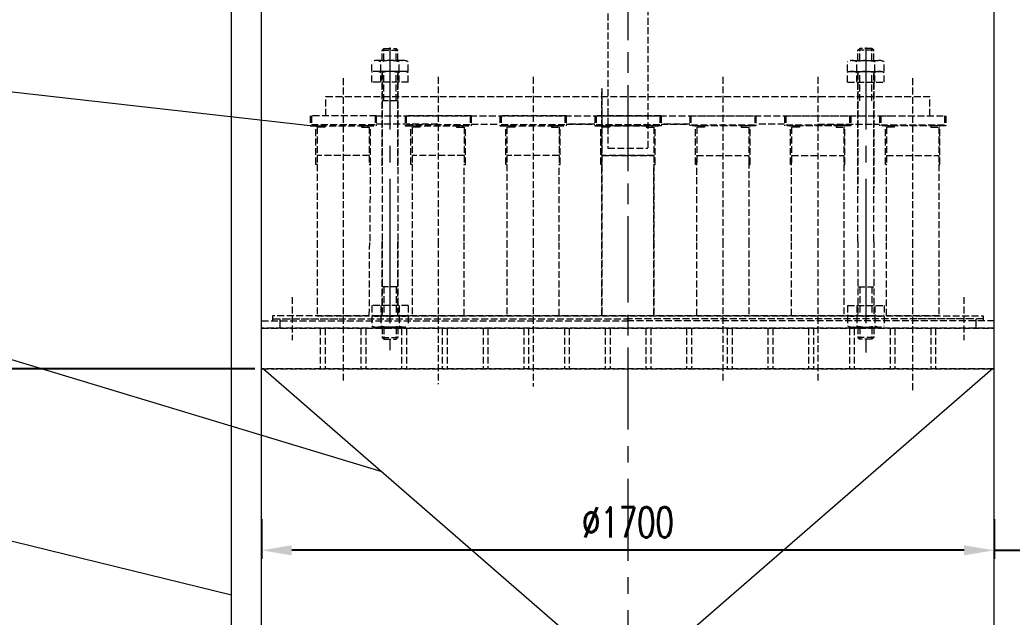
# Model space of a CAD drawing. Header units: millimetres. Extents: x -20190 to -19596, y -22267 to -21426.
# Drawn here: x -20089.5 to -19974.4, y -21784.4 to -21715.1 of the extents above; entities that cross this region are included whole.
import ezdxf

# ---------------------------------------------------------------- set-up
doc = ezdxf.new("R2010")
doc.units = ezdxf.units.MM
doc.linetypes.add('ACAD_ISO02W100', pattern=[11, 8, -3])
doc.linetypes.add('CENTER', pattern=[50.8, 31.75, -6.35, 6.35, -6.35])
doc.layers.get('0').update_dxf_attribs({"color": 3, "lineweight": 50})
for name, color, linetype, lineweight in [('1粗实线', 2, 'Continuous', 50), ('2', 7, 'Continuous', 20), ('3虚线', 4, 'ACAD_ISO02W100', 20), ('4中心线', 1, 'CENTER', 15)]:
    doc.layers.add(name, color=color, linetype=linetype, lineweight=lineweight)
doc.layers.add('3基线', color=1, linetype='CENTER')
doc.layers.add('THN', color=3, linetype='Continuous')
doc.styles.add('SPM', font='romans.shx', dxfattribs={"width": 0.71, "height": 3.5, "bigfont": 'gbcbig.shx'})
doc.dimstyles.new('SPM-20', dxfattribs={"dimtxt": 3.5, "dimasz": 3.5, "dimexe": 1, "dimexo": 1, "dimgap": 1.5, "dimtad": 1, "dimlfac": 20, "dimdsep": 46, "dimtxsty": 'SPM', "dimcen": 3.5, "dimclrd": 3, "dimclre": 3, "dimclrt": 3, "dimadec": 0, "dimazin": 0, "dimtfac": 1, "dimtmove": 0, "dimatfit": 3, "dimfxl": 1.25, "dimarcsym": 1})

# ---------------------------------------------------------------- blocks, each defined once
blk = doc.blocks.new('*D80')
at = {"layer": '2', "color": 7, "lineweight": -2}
for p, q in [((-20062.29, -21755.62), (-20104.61, -21755.62)), ((-20103.61, -21825.11), (-20103.61, -21759.12)), ((-20062.29, -21828.61), (-20104.61, -21828.61))]:
    blk.add_line(p, q, dxfattribs=at)
at = {"layer": '2', "color": 7}
for points in [[(-20104.2, -21759.12), (-20103.03, -21759.12), (-20103.61, -21755.62)], [(-20104.2, -21825.11), (-20103.03, -21825.11), (-20103.61, -21828.61)]]:
    blk.add_solid(points, dxfattribs=at)
at = {"layer": 'Defpoints', "color": 0}
for p in [(-20103.61, -21755.62), (-20061.29, -21755.62), (-20061.29, -21828.61)]:
    blk.add_point(p, dxfattribs=at)
at = {"layer": '2', "color": 7, "lineweight": 13, "insert": (-20106.86, -21792.12), "char_height": 3.5, "attachment_point": 5, "rotation": 90, "style": 'SPM'}
blk.add_mtext('6090', dxfattribs=at)
blk = doc.blocks.new('*D117')
at = {"layer": '2', "color": 7, "lineweight": -2}
for p, q in [((-20065.99, -21590.62), (-20113.6, -21590.62)), ((-20112.6, -21594.12), (-20112.6, -21947.12)), ((-20065.99, -21950.62), (-20113.6, -21950.62))]:
    blk.add_line(p, q, dxfattribs=at)
at = {"layer": '2', "color": 7}
for points in [[(-20113.18, -21594.12), (-20112.02, -21594.12), (-20112.6, -21590.62)], [(-20113.18, -21947.12), (-20112.02, -21947.12), (-20112.6, -21950.62)]]:
    blk.add_solid(points, dxfattribs=at)
at = {"layer": 'Defpoints', "color": 0}
for p in [(-20064.99, -21590.62), (-20112.6, -21950.62), (-20064.99, -21950.62)]:
    blk.add_point(p, dxfattribs=at)
at = {"layer": '2', "color": 7, "lineweight": 13, "insert": (-20115.85, -21779.7), "char_height": 3.5, "attachment_point": 5, "rotation": 90, "style": 'SPM'}
blk.add_mtext('11200', dxfattribs=at)
blk = doc.blocks.new('*D118')
at = {"layer": '2', "color": 7, "lineweight": -2}
for p, q in [((-20061.49, -21773.05), (-20061.49, -21777.68)), ((-19976.49, -21773.05), (-19976.49, -21777.68)), ((-19979.99, -21776.68), (-20057.99, -21776.68))]:
    blk.add_line(p, q, dxfattribs=at)
at = {"layer": '2', "color": 7}
for points in [[(-20057.99, -21776.1), (-20057.99, -21777.27), (-20061.49, -21776.68)], [(-19979.99, -21776.1), (-19979.99, -21777.27), (-19976.49, -21776.68)]]:
    blk.add_solid(points, dxfattribs=at)
at = {"layer": 'Defpoints', "color": 0}
for p in [(-20061.49, -21772.05), (-19976.49, -21772.05), (-20061.49, -21776.68)]:
    blk.add_point(p, dxfattribs=at)
at = {"layer": '2', "color": 7, "lineweight": 13, "insert": (-20018.99, -21773.43), "char_height": 3.5, "attachment_point": 5, "style": 'SPM'}
blk.add_mtext('%%c1700', dxfattribs=at)
blk = doc.blocks.new('*D82')
at = {"layer": '2', "color": 7, "lineweight": -2}
for p, q in [((-19976.49, -21775.55), (-19976.49, -21777.68)), ((-19979.99, -21776.68), (-19983.49, -21776.68)), ((-19976.49, -21776.68), (-19972.99, -21776.68)), ((-19969.49, -21776.68), (-19958.97, -21776.68))]:
    blk.add_line(p, q, dxfattribs=at)
at = {"layer": '2', "color": 7}
for points in [[(-19979.99, -21776.1), (-19979.99, -21777.27), (-19976.49, -21776.68)], [(-19969.49, -21776.1), (-19969.49, -21777.27), (-19972.99, -21776.68)]]:
    blk.add_solid(points, dxfattribs=at)
at = {"layer": 'Defpoints', "color": 0}
for p in [(-19976.49, -21774.55), (-19972.99, -21776.68), (-19972.99, -21776.68)]:
    blk.add_point(p, dxfattribs=at)
at = {"layer": '2', "color": 7, "lineweight": 13, "insert": (-19962.48, -21773.43), "char_height": 3.5, "attachment_point": 5, "style": 'SPM'}
blk.add_mtext('70', dxfattribs=at)
blk = doc.blocks.new('*D84')
at = {"layer": '2', "color": 7, "lineweight": -2}
for p, q in [((-20035.24, -21545.56), (-20123.32, -21545.56)), ((-20122.32, -21549.06), (-20122.32, -22022.12)), ((-20072.49, -22025.62), (-20123.32, -22025.62))]:
    blk.add_line(p, q, dxfattribs=at)
at = {"layer": '2', "color": 7}
for points in [[(-20122.9, -21549.06), (-20121.73, -21549.06), (-20122.32, -21545.56)], [(-20122.9, -22022.12), (-20121.73, -22022.12), (-20122.32, -22025.62)]]:
    blk.add_solid(points, dxfattribs=at)
at = {"layer": 'Defpoints', "color": 0}
for p in [(-20034.24, -21545.56), (-20122.32, -22025.62), (-20071.49, -22025.62)]:
    blk.add_point(p, dxfattribs=at)
at = {"layer": '2', "color": 7, "lineweight": 13, "insert": (-20125.57, -21780.93), "char_height": 3.5, "attachment_point": 5, "rotation": 90, "style": 'SPM'}
blk.add_mtext('~13600', dxfattribs=at)

msp = doc.modelspace()

# ---------------------------------------------------------------- linework, layer by layer
at = {"color": 7, "lineweight": 13}
for p, q in [((-20021.11913, -21727.40851), (-20021.11913, -21727.54613)), ((-20021.11913, -21727.40851), (-20021.11913, -21727.54613)), ((-20048.99354, -21731.88113), (-20048.85592, -21731.88113)), ((-19977.76437, -21749.45547), (-19977.76437, -21749.79547)), ((-19977.76437, -21749.79547), (-19977.76437, -21750.05047)), ((-19977.76437, -21749.79547), (-19977.76437, -21750.05047))]:
    msp.add_line(p, q, dxfattribs=at)
at = {"layer": '1粗实线', "color": 7, "lineweight": 13}
for p, q in [((-19976.48937, -21803.62268), (-19976.48937, -21677.22268)), ((-20064.98937, -21803.62268), (-20064.98937, -21709.56021)), ((-20061.48937, -21803.62268), (-20061.48937, -21709.56021))]:
    msp.add_line(p, q, dxfattribs=at)
at = {"layer": '2', "color": 7, "lineweight": 13}
for p, q in [((-20137.40298, -21718.18592), (-20054.14762, -21727.54613)), ((-20047.51128, -21767.58845), (-20137.40298, -21740.32645)), ((-20061.28937, -21755.62268), (-19977.08937, -21828.74731)), ((-19976.68937, -21755.62268), (-20060.88937, -21828.74731)), ((-20137.40298, -21764.07419), (-20064.98937, -21781.86715))]:
    msp.add_line(p, q, dxfattribs=at)
at = {"layer": '3基线', "color": 7, "lineweight": 13, "ltscale": 0.3}
for p, q in [((-20018.98935, -21692.67645), (-20018.98935, -21755.62268)), ((-20046.59442, -21718.30766), (-20046.59442, -21740.77552)), ((-19991.38428, -21718.30766), (-19991.38428, -21740.77552)), ((-20046.59442, -21740.77552), (-20046.59442, -21753.42951)), ((-19991.38428, -21740.77552), (-19991.38428, -21753.72256))]:
    msp.add_line(p, q, dxfattribs=at)
at = {"layer": '3虚线', "color": 7, "lineweight": 13, "ltscale": 0.1}
for p, q in [((-20016.66492, -21704.95533), (-20016.66492, -21729.99762)), ((-20021.31378, -21708.85864), (-20021.31378, -21729.99762)), ((-20047.51055, -21718.62511), (-20047.29354, -21718.4081)), ((-20047.51055, -21718.62511), (-20045.67829, -21718.62511)), ((-20047.51055, -21719.81928), (-20047.51055, -21718.62511)), ((-20047.29354, -21718.4081), (-20045.8953, -21718.4081)), ((-20047.29354, -21719.81928), (-20047.29354, -21718.4081)), ((-20045.67829, -21718.62511), (-20045.8953, -21718.4081)), ((-20045.8953, -21719.81928), (-20045.8953, -21718.4081)), ((-20045.67829, -21719.81928), (-20045.67829, -21718.62511)), ((-19992.30041, -21718.62511), (-19992.0834, -21718.4081)), ((-19990.46815, -21718.62511), (-19992.30041, -21718.62511)), ((-19992.30041, -21719.81928), (-19992.30041, -21718.62511)), ((-19990.68515, -21718.4081), (-19992.0834, -21718.4081)), ((-19992.0834, -21719.81928), (-19992.0834, -21718.4081)), ((-19990.46815, -21718.62511), (-19990.68515, -21718.4081)), ((-19990.68515, -21719.81928), (-19990.68515, -21718.4081)), ((-19990.46815, -21719.81928), (-19990.46815, -21718.62511)), ((-20048.71013, -21721.07896), (-20048.71013, -21719.97596)), ((-20045.00764, -21719.81928), (-20048.1812, -21719.81928)), ((-20047.65228, -21721.07896), (-20047.65228, -21719.97596)), ((-20045.53657, -21721.07896), (-20045.53657, -21719.97596)), ((-20044.47871, -21721.07896), (-20044.47871, -21719.97596)), ((-19993.49999, -21721.07896), (-19993.49999, -21719.97596)), ((-19992.97106, -21719.81928), (-19989.79749, -21719.81928)), ((-19992.44213, -21721.07896), (-19992.44213, -21719.97596)), ((-19990.32642, -21721.07896), (-19990.32642, -21719.97596)), ((-19989.26857, -21721.07896), (-19989.26857, -21719.97596)), ((-20044.47871, -21721.07896), (-20048.71013, -21721.07896)), ((-20048.71013, -21722.33864), (-20048.71013, -21721.23563)), ((-20045.00764, -21721.07896), (-20048.1812, -21721.07896)), ((-20047.65228, -21722.33864), (-20047.65228, -21721.23563)), ((-20047.51055, -21732.03553), (-20047.51055, -21721.07896)), ((-20047.51055, -21721.19347), (-20047.51055, -21740.77552)), ((-20047.29354, -21724.51444), (-20047.29354, -21721.07896)), ((-20045.8953, -21724.51444), (-20045.8953, -21721.07896)), ((-20045.67829, -21732.03553), (-20045.67829, -21721.07896)), ((-20045.67829, -21721.19347), (-20045.67829, -21740.77552)), ((-20045.53657, -21722.33864), (-20045.53657, -21721.23563)), ((-20044.47871, -21722.33864), (-20044.47871, -21721.23563)), ((-19993.49999, -21721.07896), (-19989.26857, -21721.07896)), ((-19993.49999, -21722.33864), (-19993.49999, -21721.23563)), ((-19992.97106, -21721.07896), (-19989.79749, -21721.07896)), ((-19992.44213, -21722.33864), (-19992.44213, -21721.23563)), ((-19992.30041, -21732.03553), (-19992.30041, -21721.07896)), ((-19992.30041, -21721.19347), (-19992.30041, -21734.60389)), ((-19992.0834, -21724.51444), (-19992.0834, -21721.07896)), ((-19990.68515, -21724.51444), (-19990.68515, -21721.07896)), ((-19990.46815, -21732.03553), (-19990.46815, -21721.07896)), ((-19990.46815, -21721.19347), (-19990.46815, -21734.60389)), ((-19990.32642, -21722.33864), (-19990.32642, -21721.23563)), ((-19989.26857, -21722.33864), (-19989.26857, -21721.23563)), ((-20052.01784, -21721.8636), (-20052.01784, -21740.77552)), ((-20044.47871, -21722.33864), (-20048.71013, -21722.33864)), ((-20041.00834, -21721.72446), (-20041.00834, -21740.77552)), ((-20029.99885, -21721.72446), (-20029.99885, -21740.77552)), ((-20007.97985, -21721.72446), (-20007.97985, -21740.77552)), ((-19996.97036, -21721.72446), (-19996.97036, -21740.77552)), ((-19993.49999, -21722.33864), (-19989.26857, -21722.33864)), ((-19985.96086, -21721.8636), (-19985.96086, -21740.77552)), ((-20022.01365, -21723.05755), (-20022.01365, -21731.95195)), ((-20022.01365, -21723.05755), (-20022.01365, -21731.95195)), ((-20022.01365, -21731.95195), (-20022.01365, -21723.05755)), ((-20022.01365, -21731.95195), (-20022.01365, -21723.05755)), ((-20054.02344, -21726.23875), (-20054.02344, -21724.0089)), ((-20054.02344, -21724.0089), (-19983.95526, -21724.0089)), ((-20045.67829, -21724.51444), (-20047.51055, -21724.51444)), ((-19983.95526, -21726.23875), (-19983.95526, -21724.0089)), ((-20048.17962, -21726.23875), (-20055.85606, -21726.23875)), ((-20055.85606, -21726.23875), (-20055.85606, -21727.40851)), ((-20055.71844, -21726.23875), (-20055.71844, -21727.27089)), ((-20048.31724, -21726.23875), (-20048.31724, -21727.27089)), ((-20048.31724, -21726.23875), (-19988.09064, -21726.23875)), ((-20048.17962, -21726.23875), (-20048.17962, -21727.40851)), ((-20037.17012, -21726.23875), (-20044.84656, -21726.23875)), ((-20044.84656, -21726.23875), (-20044.84656, -21727.40851)), ((-20044.70894, -21726.23875), (-20044.70894, -21727.27089)), ((-20037.30774, -21726.23875), (-20037.30774, -21727.27089)), ((-20037.17012, -21726.23875), (-20037.17012, -21727.40851)), ((-20026.16063, -21726.23875), (-20033.83706, -21726.23875)), ((-20033.83706, -21726.23875), (-20033.83706, -21727.40851)), ((-20033.69945, -21726.23875), (-20033.69945, -21727.27089)), ((-20026.29825, -21726.23875), (-20026.29825, -21727.27089)), ((-20026.16063, -21726.23875), (-20026.16063, -21727.40851)), ((-20015.15113, -21726.23875), (-20022.82757, -21726.23875)), ((-20022.82757, -21726.23875), (-20022.82757, -21727.40851)), ((-20022.82757, -21726.23875), (-20015.15113, -21726.23875)), ((-20022.82757, -21726.23875), (-20022.82757, -21727.40851)), ((-20022.68995, -21726.23875), (-20022.68995, -21727.27089)), ((-20022.68995, -21726.23875), (-20022.68995, -21727.27089)), ((-20015.28875, -21726.23875), (-20015.28875, -21727.27089)), ((-20015.28875, -21726.23875), (-20015.28875, -21727.27089)), ((-20015.15113, -21726.23875), (-20015.15113, -21727.40851)), ((-20015.15113, -21726.23875), (-20015.15113, -21727.40851)), ((-20011.81807, -21726.23875), (-20004.14163, -21726.23875)), ((-20011.81807, -21726.23875), (-20011.81807, -21727.40851)), ((-20011.68045, -21726.23875), (-20011.68045, -21727.27089)), ((-20004.27925, -21726.23875), (-20004.27925, -21727.27089)), ((-20004.14163, -21726.23875), (-20004.14163, -21727.40851)), ((-20000.80857, -21726.23875), (-19993.13214, -21726.23875)), ((-20000.80857, -21726.23875), (-20000.80857, -21727.40851)), ((-20000.67096, -21726.23875), (-20000.67096, -21727.27089)), ((-19993.26976, -21726.23875), (-19993.26976, -21727.27089)), ((-19993.13214, -21726.23875), (-19993.13214, -21727.40851)), ((-19989.79908, -21726.23875), (-19982.12264, -21726.23875)), ((-19989.79908, -21726.23875), (-19989.79908, -21727.40851)), ((-19989.66146, -21726.23875), (-19989.66146, -21727.27089)), ((-19982.26026, -21726.23875), (-19982.26026, -21727.27089)), ((-19982.12264, -21726.23875), (-19982.12264, -21727.40851)), ((-20055.85606, -21727.40851), (-20048.17962, -21727.40851)), ((-20048.31724, -21727.27089), (-20055.71844, -21727.27089)), ((-20055.17976, -21731.88113), (-20055.17976, -21727.40851)), ((-20055.17976, -21727.40851), (-20054.14762, -21727.40851)), ((-20054.14762, -21727.54613), (-20055.04214, -21727.54613)), ((-20055.04214, -21727.54613), (-20055.04214, -21731.88113)), ((-20054.14762, -21727.40851), (-20054.14762, -21727.54613)), ((-20048.85592, -21727.40851), (-20049.88806, -21727.40851)), ((-20049.88806, -21727.40851), (-20049.88806, -21727.54613)), ((-20049.88806, -21727.54613), (-20048.99354, -21727.54613)), ((-20048.99354, -21727.54613), (-20048.99354, -21731.88113)), ((-20048.85592, -21731.88113), (-20048.85592, -21727.40851)), ((-20041.00834, -21727.20208), (-20048.17962, -21727.20208)), ((-20044.84656, -21727.40851), (-20037.17012, -21727.40851)), ((-20037.30774, -21727.27089), (-20044.70894, -21727.27089)), ((-20044.17026, -21731.88113), (-20044.17026, -21727.40851)), ((-20044.17026, -21727.40851), (-20043.13812, -21727.40851)), ((-20043.13812, -21727.54613), (-20044.03264, -21727.54613)), ((-20044.03264, -21727.54613), (-20044.03264, -21731.88113)), ((-20043.13812, -21727.40851), (-20043.13812, -21727.54613)), ((-20037.84642, -21727.40851), (-20038.87856, -21727.40851)), ((-20038.87856, -21727.40851), (-20038.87856, -21727.54613)), ((-20038.87856, -21727.54613), (-20037.98404, -21727.54613)), ((-20037.98404, -21727.54613), (-20037.98404, -21731.88113)), ((-20037.84642, -21731.88113), (-20037.84642, -21727.40851)), ((-20037.17012, -21727.20208), (-20033.83705, -21727.20208)), ((-20033.83706, -21727.40851), (-20026.16063, -21727.40851)), ((-20026.29825, -21727.27089), (-20033.69945, -21727.27089)), ((-20033.16076, -21731.88113), (-20033.16076, -21727.40851)), ((-20033.16076, -21727.40851), (-20032.12862, -21727.40851)), ((-20032.12862, -21727.54613), (-20033.02315, -21727.54613)), ((-20033.02315, -21727.54613), (-20033.02315, -21731.88113)), ((-20032.12862, -21727.40851), (-20032.12862, -21727.54613)), ((-20026.83693, -21727.40851), (-20027.86907, -21727.40851)), ((-20027.86907, -21727.40851), (-20027.86907, -21727.54613)), ((-20027.86907, -21727.54613), (-20026.97454, -21727.54613)), ((-20026.97454, -21727.54613), (-20026.97454, -21731.88113)), ((-20026.83693, -21731.88113), (-20026.83693, -21727.40851)), ((-20022.82757, -21727.20208), (-20026.16064, -21727.20208)), ((-20026.16063, -21727.20208), (-20022.82756, -21727.20208)), ((-20022.82757, -21727.40851), (-20015.15113, -21727.40851)), ((-20015.15113, -21727.40851), (-20022.82757, -21727.40851)), ((-20015.28875, -21727.27089), (-20022.68995, -21727.27089)), ((-20022.68995, -21727.27089), (-20015.28875, -21727.27089)), ((-20022.15127, -21731.88113), (-20022.15127, -21727.40851)), ((-20022.15127, -21727.40851), (-20021.11913, -21727.40851)), ((-20022.15127, -21731.88113), (-20022.15127, -21727.40851)), ((-20022.15127, -21727.40851), (-20021.11913, -21727.40851)), ((-20021.11913, -21727.54613), (-20022.01365, -21727.54613)), ((-20022.01365, -21727.54613), (-20022.01365, -21731.88113)), ((-20021.11913, -21727.54613), (-20022.01365, -21727.54613)), ((-20022.01365, -21727.54613), (-20022.01365, -21731.88113)), ((-20015.82743, -21727.40851), (-20016.85957, -21727.40851)), ((-20016.85957, -21727.40851), (-20016.85957, -21727.54613)), ((-20015.82743, -21727.40851), (-20016.85957, -21727.40851)), ((-20016.85957, -21727.40851), (-20016.85957, -21727.54613)), ((-20016.85957, -21727.54613), (-20015.96505, -21727.54613)), ((-20016.85957, -21727.54613), (-20015.96505, -21727.54613)), ((-20015.96505, -21727.54613), (-20015.96505, -21731.88113)), ((-20015.96505, -21727.54613), (-20015.96505, -21731.88113)), ((-20015.82743, -21731.88113), (-20015.82743, -21727.40851)), ((-20015.82743, -21731.88113), (-20015.82743, -21727.40851)), ((-20011.81807, -21727.20208), (-20015.15114, -21727.20208)), ((-20015.15113, -21727.20208), (-20011.81806, -21727.20208)), ((-20004.14163, -21727.40851), (-20011.81807, -21727.40851)), ((-20011.68045, -21727.27089), (-20004.27925, -21727.27089)), ((-20011.14177, -21731.88113), (-20011.14177, -21727.40851)), ((-20011.14177, -21727.40851), (-20010.10963, -21727.40851)), ((-20010.10963, -21727.54613), (-20011.00415, -21727.54613)), ((-20011.00415, -21727.54613), (-20011.00415, -21731.88113)), ((-20010.10963, -21727.40851), (-20010.10963, -21727.54613)), ((-20004.81793, -21727.40851), (-20005.85007, -21727.40851)), ((-20005.85007, -21727.40851), (-20005.85007, -21727.54613)), ((-20005.85007, -21727.54613), (-20004.95555, -21727.54613)), ((-20004.95555, -21727.54613), (-20004.95555, -21731.88113)), ((-20004.81793, -21731.88113), (-20004.81793, -21727.40851)), ((-20000.80857, -21727.20208), (-20004.14164, -21727.20208)), ((-19993.13214, -21727.40851), (-20000.80857, -21727.40851)), ((-20000.67096, -21727.27089), (-19993.26976, -21727.27089)), ((-20000.13227, -21731.88113), (-20000.13227, -21727.40851)), ((-20000.13227, -21727.40851), (-19999.10013, -21727.40851)), ((-19999.10013, -21727.54613), (-19999.99466, -21727.54613)), ((-19999.99466, -21727.54613), (-19999.99466, -21731.88113)), ((-19999.10013, -21727.40851), (-19999.10013, -21727.54613)), ((-19996.97036, -21727.20208), (-19989.79908, -21727.20208)), ((-19993.80844, -21727.40851), (-19994.84058, -21727.40851)), ((-19994.84058, -21727.40851), (-19994.84058, -21727.54613)), ((-19994.84058, -21727.54613), (-19993.94605, -21727.54613)), ((-19993.94605, -21727.54613), (-19993.94605, -21731.88113)), ((-19993.80844, -21731.88113), (-19993.80844, -21727.40851)), ((-19992.30041, -21740.77552), (-19992.30041, -21727.09407)), ((-19990.46815, -21740.77552), (-19990.46815, -21727.09407)), ((-19982.12264, -21727.40851), (-19989.79908, -21727.40851)), ((-19989.66146, -21727.27089), (-19982.26026, -21727.27089)), ((-19989.12278, -21731.88113), (-19989.12278, -21727.40851)), ((-19989.12278, -21727.40851), (-19988.09064, -21727.40851)), ((-19988.09064, -21727.54613), (-19988.98516, -21727.54613)), ((-19988.98516, -21727.54613), (-19988.98516, -21731.88113)), ((-19988.09064, -21727.40851), (-19988.09064, -21727.54613)), ((-19982.79894, -21727.40851), (-19983.83108, -21727.40851)), ((-19983.83108, -21727.40851), (-19983.83108, -21727.54613)), ((-19983.83108, -21727.54613), (-19982.93656, -21727.54613)), ((-19982.93656, -21727.54613), (-19982.93656, -21731.88113)), ((-19982.79894, -21731.88113), (-19982.79894, -21727.40851)), ((-20021.31378, -21729.99762), (-20016.66492, -21729.99762)), ((-20048.99354, -21730.84898), (-20055.04214, -21730.84898)), ((-20037.98404, -21730.84898), (-20044.03264, -21730.84898)), ((-20026.97454, -21730.84898), (-20033.02315, -21730.84898)), ((-20015.96505, -21730.84898), (-20022.01365, -21730.84898)), ((-20022.01365, -21730.84898), (-20015.96505, -21730.84898)), ((-20022.01365, -21730.84898), (-20015.96505, -21730.84898)), ((-20015.96505, -21730.84898), (-20022.01365, -21730.84898)), ((-20011.00415, -21730.84898), (-20004.95555, -21730.84898)), ((-20011.00415, -21740.77552), (-20011.00415, -21730.84898)), ((-20004.95555, -21731.55791), (-20004.95555, -21740.77552)), ((-19999.99466, -21730.84898), (-19993.94605, -21730.84898)), ((-19988.98516, -21730.84898), (-19982.93656, -21730.84898)), ((-20055.04214, -21731.88113), (-20055.17976, -21731.88113)), ((-20055.04214, -21731.88113), (-20055.04214, -21740.77552)), ((-20048.90229, -21740.77552), (-20048.85592, -21731.88113)), ((-20044.03264, -21731.88113), (-20044.17026, -21731.88113)), ((-20044.03264, -21731.88113), (-20044.03264, -21740.77552)), ((-20037.98404, -21731.88113), (-20037.84642, -21731.88113)), ((-20037.98404, -21740.77552), (-20037.98404, -21731.88113)), ((-20033.02315, -21731.88113), (-20033.16076, -21731.88113)), ((-20033.02315, -21731.88113), (-20033.02315, -21740.77552)), ((-20026.97454, -21731.88113), (-20026.83693, -21731.88113)), ((-20026.97454, -21740.77552), (-20026.97454, -21731.88113)), ((-20022.01365, -21731.88113), (-20022.15127, -21731.88113)), ((-20022.01365, -21731.88113), (-20022.15127, -21731.88113)), ((-20022.01365, -21749.45557), (-20022.01365, -21731.95195)), ((-20022.01365, -21749.45557), (-20022.01365, -21731.95195)), ((-20022.01365, -21731.95195), (-20022.01365, -21749.45557)), ((-20022.01365, -21731.95195), (-20022.01365, -21749.45557)), ((-20015.96505, -21731.88113), (-20015.96505, -21740.77552)), ((-20015.96505, -21731.88113), (-20015.82743, -21731.88113)), ((-20015.96505, -21731.88113), (-20015.96505, -21740.77552)), ((-20015.96505, -21731.88113), (-20015.82743, -21731.88113)), ((-20015.96505, -21740.77552), (-20015.96505, -21731.88113)), ((-20015.96505, -21740.77552), (-20015.96505, -21731.88113)), ((-20011.00415, -21731.88113), (-20011.14177, -21731.88113)), ((-20004.95555, -21731.88113), (-20004.81793, -21731.88113)), ((-19999.99466, -21731.88113), (-20000.13227, -21731.88113)), ((-19999.99466, -21740.77552), (-19999.99466, -21731.65464)), ((-19993.94605, -21731.88113), (-19993.80844, -21731.88113)), ((-19993.94605, -21731.88113), (-19993.94605, -21740.77552)), ((-19988.98516, -21731.88113), (-19989.12278, -21731.88113)), ((-19988.98516, -21740.77552), (-19988.98516, -21731.88113)), ((-19982.93656, -21731.88113), (-19982.79894, -21731.88113)), ((-19982.93656, -21731.88113), (-19982.93656, -21740.77552)), ((-20055.04214, -21740.77552), (-20055.04214, -21749.45557)), ((-20052.01784, -21740.77552), (-20052.01784, -21757.04818)), ((-20048.99354, -21749.45557), (-20048.94829, -21740.77552)), ((-20047.51055, -21749.40084), (-20047.51055, -21740.77552)), ((-20047.51055, -21740.77552), (-20047.51055, -21749.51536)), ((-20045.67829, -21749.40084), (-20045.67829, -21740.77552)), ((-20045.67829, -21740.77552), (-20045.67829, -21749.51536)), ((-20044.03264, -21740.77552), (-20044.03264, -21749.45557)), ((-20041.00834, -21740.77552), (-20041.00834, -21757.38775)), ((-20037.98404, -21749.45557), (-20037.98404, -21740.77552)), ((-20033.02315, -21740.77552), (-20033.02315, -21749.45557)), ((-20029.99885, -21740.77552), (-20029.99885, -21757.68305)), ((-20026.97454, -21749.45557), (-20026.97454, -21740.77552)), ((-20015.96505, -21749.45557), (-20015.96505, -21740.77552)), ((-20015.96505, -21749.45557), (-20015.96505, -21740.77552)), ((-20015.96505, -21740.77552), (-20015.96505, -21749.45557)), ((-20015.96505, -21740.77552), (-20015.96505, -21749.45557)), ((-20011.00415, -21749.45557), (-20011.00415, -21740.77552)), ((-20007.97985, -21740.77552), (-20007.97985, -21757.28392)), ((-20004.95555, -21740.77552), (-20004.95555, -21749.45557)), ((-19999.99466, -21749.45557), (-19999.99466, -21740.77552)), ((-19996.97036, -21740.77552), (-19996.97036, -21757.08588)), ((-19993.94605, -21740.77552), (-19993.94605, -21749.45557)), ((-19992.30041, -21740.77552), (-19992.30041, -21749.51536)), ((-19990.46815, -21740.77552), (-19990.46815, -21749.51536)), ((-19988.98516, -21749.45557), (-19988.98516, -21740.77552)), ((-19985.96086, -21740.77552), (-19985.96086, -21758.34572)), ((-19982.93656, -21740.77552), (-19982.93656, -21749.45557)), ((-20045.67829, -21746.07987), (-20047.51055, -21746.07987)), ((-20047.29354, -21746.07987), (-20047.29354, -21749.51536)), ((-20045.8953, -21746.07987), (-20045.8953, -21749.51536)), ((-19992.30041, -21746.07987), (-19990.46815, -21746.07987)), ((-19992.0834, -21746.07987), (-19992.0834, -21749.51536)), ((-19990.68515, -21746.07987), (-19990.68515, -21749.51536)), ((-20057.94227, -21747.27673), (-20057.94227, -21752.27842)), ((-19980.03643, -21747.27673), (-19980.03643, -21752.27842)), ((-19980.03643, -21747.27673), (-19980.03643, -21752.27842)), ((-20048.71013, -21748.25568), (-20048.71013, -21749.35868)), ((-20044.47871, -21748.25568), (-20048.71013, -21748.25568)), ((-20047.65228, -21748.25568), (-20047.65228, -21749.35868)), ((-20045.53657, -21748.25568), (-20045.53657, -21749.35868)), ((-20044.47871, -21748.25568), (-20044.47871, -21749.35868)), ((-19993.49999, -21748.25568), (-19993.49999, -21749.35868)), ((-19993.49999, -21748.25568), (-19989.26857, -21748.25568)), ((-19992.44213, -21748.25568), (-19992.44213, -21749.35868)), ((-19990.32642, -21748.25568), (-19990.32642, -21749.35868)), ((-19989.26857, -21748.25568), (-19989.26857, -21749.35868)), ((-19990.66981, -21749.45547), (-20060.21433, -21749.45547)), ((-20060.21433, -21749.4622), (-20060.21433, -21749.8022)), ((-20060.21433, -21749.79547), (-20018.84229, -21749.79547)), ((-20060.21433, -21749.8022), (-20060.21433, -21750.0572)), ((-20059.36433, -21749.79547), (-20059.36433, -21750.05047)), ((-20058.93933, -21749.79547), (-20051.99227, -21749.79547)), ((-20055.04214, -21749.45557), (-20048.99354, -21749.45557)), ((-20048.71013, -21749.51536), (-20048.71013, -21750.61836)), ((-20044.47871, -21749.51536), (-20048.71013, -21749.51536)), ((-20045.00764, -21749.51536), (-20048.1812, -21749.51536)), ((-20047.65228, -21749.51536), (-20047.65228, -21750.61836)), ((-20047.30889, -21749.45547), (-19977.76437, -21749.45547)), ((-20045.53657, -21749.51536), (-20045.53657, -21750.61836)), ((-20044.47871, -21749.51536), (-20044.47871, -21750.61836)), ((-20044.03264, -21749.45557), (-20037.98404, -21749.45557)), ((-20033.02315, -21749.45557), (-20026.97454, -21749.45557)), ((-20022.01365, -21749.45557), (-20015.96505, -21749.45557)), ((-20015.96505, -21749.45557), (-20022.01365, -21749.45557)), ((-20015.96505, -21749.45557), (-20022.01365, -21749.45557)), ((-20022.01365, -21749.45557), (-20015.96505, -21749.45557)), ((-19977.76437, -21749.79547), (-20019.13641, -21749.79547)), ((-20004.95555, -21749.45557), (-20011.00415, -21749.45557)), ((-19993.94605, -21749.45557), (-19999.99466, -21749.45557)), ((-19993.49999, -21749.51536), (-19993.49999, -21750.61836)), ((-19992.44213, -21749.51536), (-19992.44213, -21750.61836)), ((-19990.32642, -21749.51536), (-19990.32642, -21750.61836)), ((-19989.26857, -21749.51536), (-19989.26857, -21750.61836)), ((-19982.93656, -21749.45557), (-19988.98516, -21749.45557)), ((-19979.03937, -21749.79547), (-19985.98643, -21749.79547)), ((-19979.03937, -21749.79547), (-19985.98643, -21749.79547)), ((-19978.61437, -21749.79547), (-19978.61437, -21750.05047)), ((-19978.61437, -21749.79547), (-19978.61437, -21750.05047)), ((-20061.48933, -21750.05047), (-20018.84229, -21750.05047)), ((-20061.48933, -21750.05047), (-20018.84229, -21750.05047)), ((-20061.48933, -21750.90046), (-19976.48937, -21750.90046)), ((-20061.48933, -21750.90046), (-19976.48937, -21750.90046)), ((-19976.48937, -21750.90046), (-20061.48933, -21750.90046)), ((-20061.48933, -21750.90046), (-20057.94227, -21750.90046)), ((-19976.48937, -21750.90046), (-20061.48933, -21750.90046)), ((-20059.36433, -21750.05047), (-20059.36433, -21750.90046)), ((-20054.68933, -21750.90046), (-20054.68933, -21755.62268)), ((-20054.12267, -21750.90046), (-20054.12267, -21755.62268)), ((-20049.96711, -21750.90046), (-20049.96711, -21755.62268)), ((-20049.40045, -21750.90046), (-20049.40045, -21755.62268)), ((-20045.00764, -21750.77503), (-20048.1812, -21750.77503)), ((-20047.51055, -21750.77503), (-20047.51055, -21751.9692)), ((-20047.29354, -21750.77503), (-20047.29354, -21752.18621)), ((-20045.8953, -21750.77503), (-20045.8953, -21752.18621)), ((-20045.67829, -21750.77503), (-20045.67829, -21751.9692)), ((-20045.24489, -21750.90046), (-20045.24489, -21755.62268)), ((-20044.67823, -21750.90046), (-20044.67823, -21755.62268)), ((-20040.52267, -21750.90046), (-20040.52267, -21755.62268)), ((-20039.95601, -21750.90046), (-20039.95601, -21755.62268)), ((-20035.80045, -21750.90046), (-20035.80045, -21755.62268)), ((-20035.23379, -21750.90046), (-20035.23379, -21755.62268)), ((-20031.07823, -21750.90046), (-20031.07823, -21755.62268)), ((-20030.51157, -21750.90046), (-20030.51157, -21755.62268)), ((-20026.35601, -21750.90046), (-20026.35601, -21755.62268)), ((-20025.78935, -21750.90046), (-20025.78935, -21755.62268)), ((-20021.63379, -21750.90046), (-20021.63379, -21755.62268)), ((-20021.06713, -21750.90046), (-20021.06713, -21755.62268)), ((-19976.48937, -21750.05047), (-20019.13641, -21750.05047)), ((-19976.48937, -21750.05047), (-20019.13641, -21750.05047)), ((-20016.91157, -21750.90046), (-20016.91157, -21755.62268)), ((-20016.34491, -21750.90046), (-20016.34491, -21755.62268)), ((-20012.18935, -21750.90046), (-20012.18935, -21755.62268)), ((-20011.62269, -21750.90046), (-20011.62269, -21755.62268)), ((-20007.46713, -21750.90046), (-20007.46713, -21755.62268)), ((-20006.90047, -21750.90046), (-20006.90047, -21755.62268)), ((-20002.74491, -21750.90046), (-20002.74491, -21755.62268)), ((-20002.17825, -21750.90046), (-20002.17825, -21755.62268)), ((-19998.02269, -21750.90046), (-19998.02269, -21755.62268)), ((-19997.45603, -21750.90046), (-19997.45603, -21755.62268)), ((-19993.30047, -21750.90046), (-19993.30047, -21755.62268)), ((-19992.97106, -21750.77503), (-19989.79749, -21750.77503)), ((-19992.73381, -21750.90046), (-19992.73381, -21755.62268)), ((-19992.30041, -21750.77503), (-19992.30041, -21751.9692)), ((-19992.0834, -21750.77503), (-19992.0834, -21752.18621)), ((-19990.68515, -21750.77503), (-19990.68515, -21752.18621)), ((-19990.46815, -21750.77503), (-19990.46815, -21751.9692)), ((-19988.57825, -21750.90046), (-19988.57825, -21755.62268)), ((-19988.01159, -21750.90046), (-19988.01159, -21755.62268)), ((-19983.85603, -21750.90046), (-19983.85603, -21755.62268)), ((-19983.28937, -21750.90046), (-19983.28937, -21755.62268)), ((-19976.48937, -21750.90046), (-19980.03643, -21750.90046)), ((-19978.61437, -21750.05047), (-19978.61437, -21750.90046)), ((-19978.61437, -21750.05047), (-19978.61437, -21750.90046)), ((-20047.51055, -21751.9692), (-20047.29354, -21752.18621)), ((-20047.51055, -21751.9692), (-20045.67829, -21751.9692)), ((-20047.29354, -21752.18621), (-20045.8953, -21752.18621)), ((-20045.67829, -21751.9692), (-20045.8953, -21752.18621)), ((-19992.30041, -21751.9692), (-19992.0834, -21752.18621)), ((-19990.46815, -21751.9692), (-19992.30041, -21751.9692)), ((-19990.68515, -21752.18621), (-19992.0834, -21752.18621)), ((-19990.46815, -21751.9692), (-19990.68515, -21752.18621)), ((-19976.48937, -21755.62268), (-20061.48937, -21755.62268)), ((-20061.48933, -21755.62268), (-19976.48937, -21755.62268))]:
    msp.add_line(p, q, dxfattribs=at)
for centre, radius, start, end in [((-20048.1812, -21720.79043), 0.97115, 56.9999747, 123.0000253), ((-20046.59442, -21723.46887), 3.64959, 73.1506908, 106.8493092), ((-20045.00764, -21720.79043), 0.97115, 56.9999747, 123.0000253), ((-19992.97106, -21720.79043), 0.97115, 56.9999747, 123.0000253), ((-19991.38428, -21723.46887), 3.64959, 73.1506908, 106.8493092), ((-19989.79749, -21720.79043), 0.97115, 56.9999747, 123.0000253), ((-20048.1812, -21722.05011), 0.97115, 56.9999747, 123.0000253), ((-20046.59442, -21724.72855), 3.64959, 73.1506908, 106.8493092), ((-20047.62507, -21721.19347), 0.11452, 0, 90), ((-20045.56377, -21721.19347), 0.11452, 90, 180), ((-20045.00764, -21722.05011), 0.97115, 56.9999747, 123.0000253), ((-19992.97106, -21722.05011), 0.97115, 56.9999747, 123.0000253), ((-19991.38428, -21724.72855), 3.64959, 73.1506908, 106.8493092), ((-19992.41492, -21721.19347), 0.11452, 0, 90), ((-19990.35363, -21721.19347), 0.11452, 90, 180), ((-19989.79749, -21722.05011), 0.97115, 56.9999747, 123.0000253), ((-20048.1812, -21748.5442), 0.97115, 236.9999747, 303.0000253), ((-20046.59442, -21745.86576), 3.64959, 253.1506908, 286.8493092), ((-20047.62507, -21749.40084), 0.11452, 270, 0), ((-20045.56377, -21749.40084), 0.11452, 180, 270), ((-20045.00764, -21748.5442), 0.97115, 236.9999747, 303.0000253), ((-19992.97106, -21748.5442), 0.97115, 236.9999747, 303.0000253), ((-19991.38428, -21745.86576), 3.64959, 253.1506908, 286.8493092), ((-19990.35363, -21749.40084), 0.11452, 180, 270), ((-19989.79749, -21748.5442), 0.97115, 236.9999747, 303.0000253), ((-20048.1812, -21749.80388), 0.97115, 236.9999747, 303.0000253), ((-20046.59442, -21747.12544), 3.64959, 253.1506908, 286.8493092), ((-20045.00764, -21749.80388), 0.97115, 236.9999747, 303.0000253), ((-19992.97106, -21749.80388), 0.97115, 236.9999747, 303.0000253), ((-19991.38428, -21747.12544), 3.64959, 253.1506908, 286.8493092), ((-19989.79749, -21749.80388), 0.97115, 236.9999747, 303.0000253)]:
    msp.add_arc(centre, radius, start, end, dxfattribs=at)
at = {"layer": '4中心线', "color": 7, "lineweight": 13, "ltscale": 0.3}
msp.add_line((-20018.98937, -21524.54608), (-20018.98937, -22030.43074), dxfattribs=at)
at = {"layer": 'THN', "color": 7, "lineweight": 13}
for p, q in [((-20061.48933, -21755.62268), (-20061.48933, -21720.96117)), ((-19976.48937, -21755.62268), (-19976.48937, -21723.85116))]:
    msp.add_line(p, q, dxfattribs=at)

# ---------------------------------------------------------------- dimensions: what is measured, and where the dimension line sits
at = {"layer": '2', "color": 7, "lineweight": 13}
for base, p1, p2, text, picture, middle in [((-20122.31687, -22025.62268), (-20034.23937, -21545.5637), (-20071.48937, -22025.62268), '~13600', '*D84', (-20122.31687, -21780.92898)), ((-20112.60047, -21950.62268), (-20064.98937, -21590.62268), (-20064.98937, -21950.62268), '11200', '*D117', (-20112.60047, -21779.70298))]:
    dim = msp.add_linear_dim(base=base, p1=p1, p2=p2, angle=90, text=text, dimstyle='SPM-20', override={"dimclrd": 7, "dimclre": 7, "dimclrt": 7}, dxfattribs=at)
    dim.commit()
    dim.dimension.update_dxf_attribs({"geometry": picture, "text_midpoint": middle, "dimtype": 160})
dim = msp.add_linear_dim(base=(-20103.61271, -21755.62268), p1=(-20061.28937, -21828.61398), p2=(-20061.28937, -21755.62268), angle=90, text='6090', dimstyle='SPM-20', override={"dimclrd": 7, "dimclre": 7, "dimclrt": 7}, dxfattribs=at)
dim.commit()
dim.dimension.update_dxf_attribs({"geometry": '*D80', "text_midpoint": (-20106.86271, -21792.11833)})
dim = msp.add_linear_dim(base=(-20061.48937, -21776.68291), p1=(-19976.48937, -21772.04762), p2=(-20061.48937, -21772.04762), text='%%c<>', dimstyle='SPM-20', override={"dimclrd": 7, "dimclre": 7, "dimclrt": 7}, dxfattribs=at)
dim.commit()
dim.dimension.update_dxf_attribs({"geometry": '*D118', "text_midpoint": (-20018.98937, -21773.43291)})
dim = msp.add_linear_dim(base=(-19972.98937, -21776.68291), p1=(-19976.48937, -21774.54565), p2=(-19972.98937, -21776.68291), dimstyle='SPM-20', override={"dimclrd": 7, "dimclre": 7, "dimclrt": 7}, dxfattribs=at)
dim.commit()
dim.dimension.update_dxf_attribs({"geometry": '*D82', "text_midpoint": (-19962.4777, -21773.43291)})

doc.saveas('drawing.dxf')
